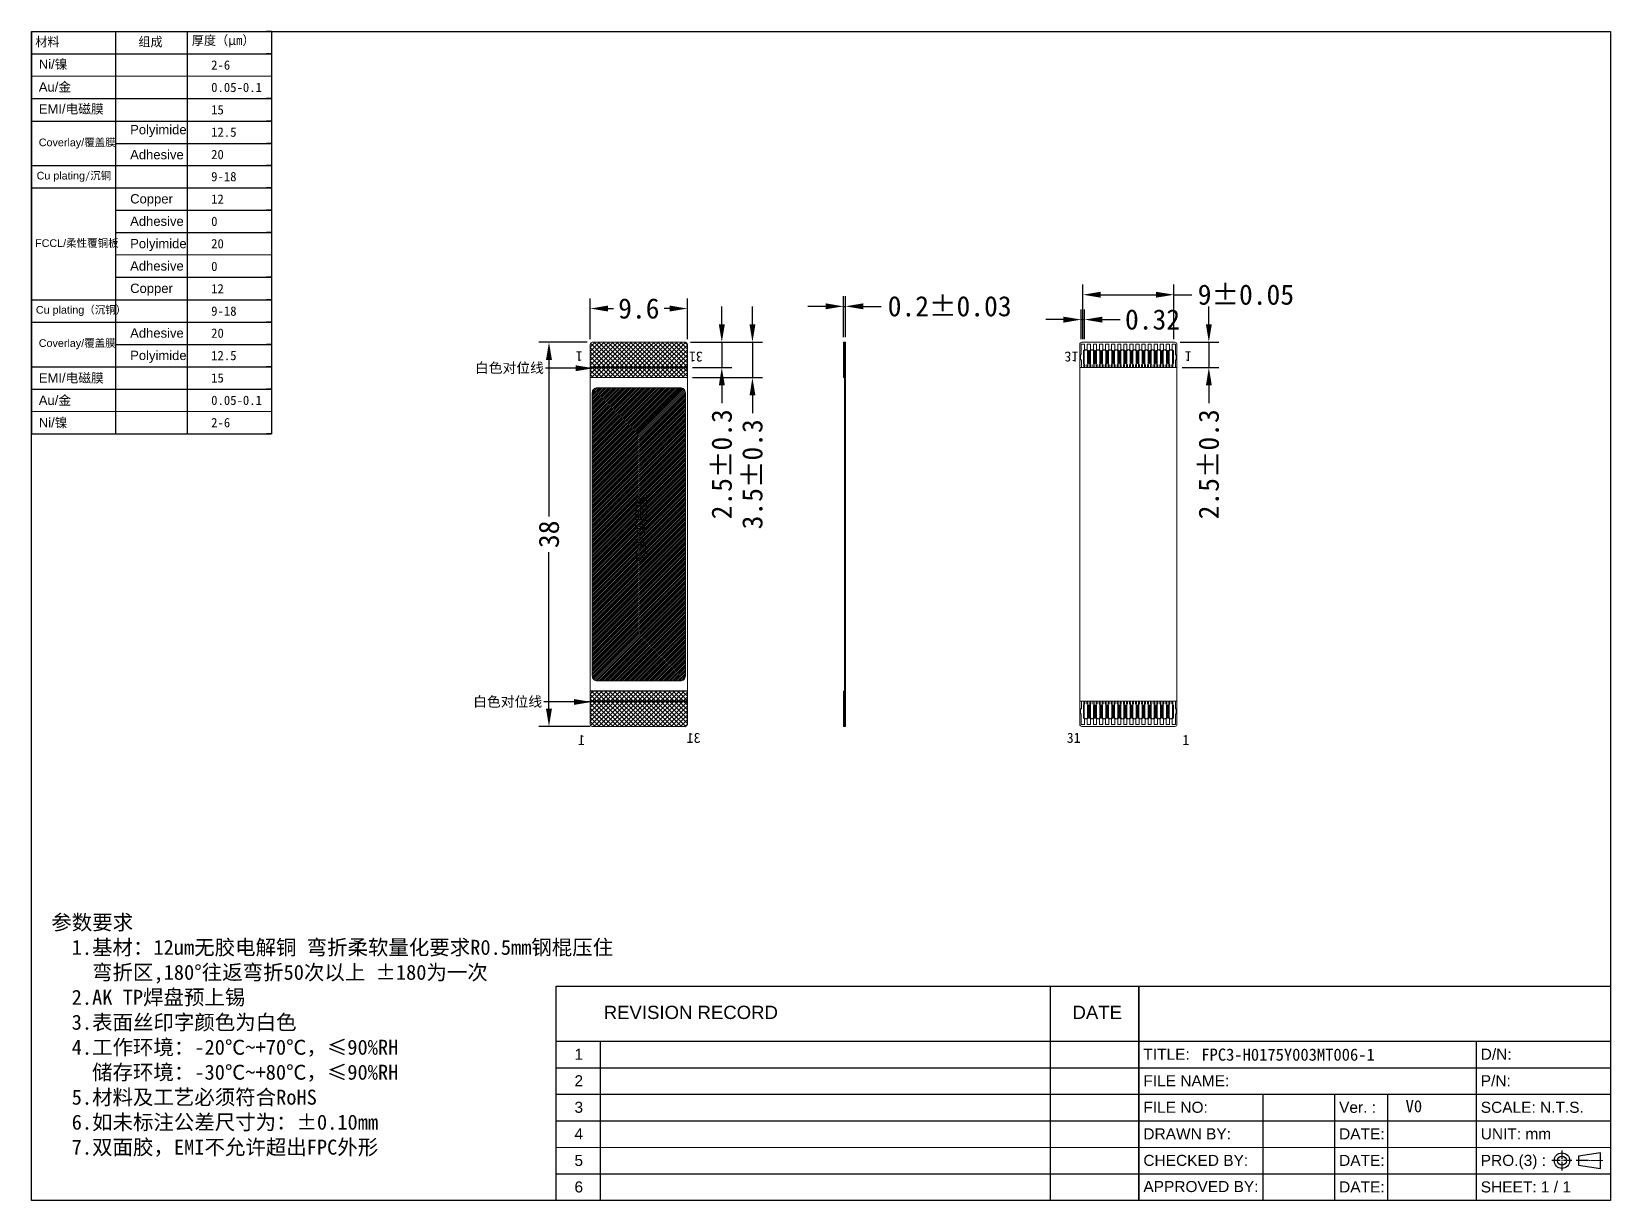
# Model space of a CAD drawing. Extents: x 428 to 584, y -20 to 96.
import ezdxf

# ---------------------------------------------------------------- set-up
doc = ezdxf.new("R2010")
doc.units = 0
doc.header["$MEASUREMENT"] = 0
doc.layers.get('0').update_dxf_attribs({"linetype": 'CONTINUOUS'})
doc.layers.get('Defpoints').update_dxf_attribs({"linetype": 'CONTINUOUS'})
doc.layers.add('dim', color=3, linetype='CONTINUOUS')
doc.layers.add('FPC', color=40, linetype='CONTINUOUS', lineweight=20)
doc.styles.add('宋体', font='')
doc.styles.get('宋体').set_extended_font_data('SimSun')
doc.dimstyles.new('Z0.8', dxfattribs={"dimscale": 0.8, "dimtxt": 2.5, "dimasz": 2.2, "dimexe": 1.25, "dimexo": 0.625, "dimtad": 0, "dimdsep": 46, "dimtxsty": '宋体', "dimcen": 2.5, "dimadec": 0, "dimazin": 0, "dimtfac": 1, "dimtmove": 0, "dimatfit": 3, "dimfxl": 1, "dimlwd": 25, "dimlwe": 25, "dimarcsym": 0})

# ---------------------------------------------------------------- blocks, each defined once
blk = doc.blocks.new('*D27')
at = {"layer": 'Defpoints', "color": 0, "linetype": 'Continuous'}
for p in [(483.28, 65.08), (479, 27.09), (483.58, 27.09)]:
    blk.add_point(p, dxfattribs=at)
at = {"layer": 'FPC', "color": 3, "linetype": 'Continuous', "lineweight": 25}
for p, q in [((482.78, 65.08), (478, 65.08)), ((479, 63.32), (479, 47.85)), ((479, 28.85), (479, 44.32)), ((483.08, 27.09), (478, 27.09))]:
    blk.add_line(p, q, dxfattribs=at)
at = {"layer": 'FPC', "color": 3, "linetype": 'Continuous'}
for points in [[(478.7, 63.32), (479.29, 63.32), (479, 65.08)], [(478.7, 28.85), (479.29, 28.85), (479, 27.09)]]:
    blk.add_solid(points, dxfattribs=at)
at = {"layer": 'FPC', "color": 3, "linetype": 'Continuous', "insert": (479, 46.09), "char_height": 2, "attachment_point": 5, "rotation": 90, "style": '宋体'}
blk.add_mtext('38', dxfattribs=at)
blk = doc.blocks.new('*D20')
at = {"layer": 'Defpoints', "color": 0, "linetype": 'Continuous'}
for p in [(492.68, 68.41), (483.08, 64.88), (492.68, 64.88)]:
    blk.add_point(p, dxfattribs=at)
at = {"layer": 'FPC', "color": 3, "linetype": 'Continuous', "lineweight": 25}
for p, q in [((483.08, 65.38), (483.08, 69.41)), ((492.68, 65.38), (492.68, 69.41)), ((484.84, 68.41), (485.37, 68.41)), ((490.92, 68.41), (490.39, 68.41))]:
    blk.add_line(p, q, dxfattribs=at)
at = {"layer": 'FPC', "color": 3, "linetype": 'Continuous'}
for points in [[(484.84, 68.71), (484.84, 68.12), (483.08, 68.41)], [(490.92, 68.71), (490.92, 68.12), (492.68, 68.41)]]:
    blk.add_solid(points, dxfattribs=at)
at = {"layer": 'FPC', "color": 3, "linetype": 'Continuous', "insert": (487.88, 68.41), "char_height": 2, "attachment_point": 5, "style": '宋体'}
blk.add_mtext('9.6', dxfattribs=at)
blk = doc.blocks.new('*D21')
at = {"layer": 'Defpoints', "color": 0, "linetype": 'Continuous'}
for p in [(492.48, 65.08), (492.68, 62.58), (496.08, 62.58)]:
    blk.add_point(p, dxfattribs=at)
at = {"layer": 'FPC', "color": 3, "linetype": 'Continuous', "lineweight": 25}
for p, q in [((496.08, 66.84), (496.08, 68.6)), ((492.98, 65.08), (497.08, 65.08)), ((496.08, 65.08), (496.08, 62.58)), ((493.18, 62.58), (497.08, 62.58)), ((496.08, 60.82), (496.08, 59.06))]:
    blk.add_line(p, q, dxfattribs=at)
at = {"layer": 'FPC', "color": 3, "linetype": 'Continuous'}
for points in [[(495.79, 66.84), (496.38, 66.84), (496.08, 65.08)], [(495.79, 60.82), (496.38, 60.82), (496.08, 62.58)]]:
    blk.add_solid(points, dxfattribs=at)
at = {"layer": 'FPC', "color": 3, "linetype": 'Continuous', "insert": (496.08, 53.01), "char_height": 2, "attachment_point": 5, "rotation": 90, "style": '宋体'}
blk.add_mtext('2.5%%P0.3', dxfattribs=at)
blk = doc.blocks.new('*D22')
at = {"layer": 'Defpoints', "color": 0, "linetype": 'Continuous'}
for p in [(492.48, 65.08), (492.68, 61.58), (499.11, 61.58)]:
    blk.add_point(p, dxfattribs=at)
at = {"layer": 'FPC', "color": 3, "linetype": 'Continuous', "lineweight": 25}
for p, q in [((499.11, 66.84), (499.11, 68.6)), ((492.98, 65.08), (500.11, 65.08)), ((499.11, 65.08), (499.11, 61.58)), ((493.18, 61.58), (500.11, 61.58)), ((499.11, 59.82), (499.11, 58.06))]:
    blk.add_line(p, q, dxfattribs=at)
at = {"layer": 'FPC', "color": 3, "linetype": 'Continuous'}
for points in [[(498.82, 66.84), (499.4, 66.84), (499.11, 65.08)], [(498.82, 59.82), (499.4, 59.82), (499.11, 61.58)]]:
    blk.add_solid(points, dxfattribs=at)
at = {"layer": 'FPC', "color": 3, "linetype": 'Continuous', "insert": (499.11, 52.02), "char_height": 2, "attachment_point": 5, "rotation": 90, "style": '宋体'}
blk.add_mtext('3.5%%P0.3', dxfattribs=at)
blk = doc.blocks.new('*D23')
at = {"layer": 'Defpoints', "color": 0, "linetype": 'Continuous'}
for p in [(508.3, 68.63), (508.1, 65.08), (508.3, 65.08)]:
    blk.add_point(p, dxfattribs=at)
at = {"layer": 'FPC', "color": 3, "linetype": 'Continuous', "lineweight": 25}
for p, q in [((508.1, 65.58), (508.1, 69.63)), ((508.3, 65.58), (508.3, 69.63)), ((506.34, 68.63), (504.58, 68.63)), ((508.1, 68.63), (508.3, 68.63)), ((510.06, 68.63), (511.82, 68.63))]:
    blk.add_line(p, q, dxfattribs=at)
at = {"layer": 'FPC', "color": 3, "linetype": 'Continuous'}
for points in [[(506.34, 68.93), (506.34, 68.34), (508.1, 68.63)], [(510.06, 68.93), (510.06, 68.34), (508.3, 68.63)]]:
    blk.add_solid(points, dxfattribs=at)
at = {"layer": 'FPC', "color": 3, "linetype": 'Continuous', "insert": (518.6, 68.63), "char_height": 2, "attachment_point": 5, "style": '宋体'}
blk.add_mtext('0.2%%P0.03', dxfattribs=at)
blk = doc.blocks.new('*D24')
at = {"layer": 'Defpoints', "color": 0, "linetype": 'Continuous'}
for p in [(531.93, 67.32), (531.61, 64.88), (531.93, 64.88)]:
    blk.add_point(p, dxfattribs=at)
at = {"layer": 'FPC', "color": 3, "linetype": 'Continuous', "lineweight": 25}
for p, q in [((529.85, 67.32), (528.09, 67.32)), ((531.61, 65.38), (531.61, 68.32)), ((531.61, 67.32), (531.93, 67.32)), ((531.93, 65.38), (531.93, 68.32)), ((533.69, 67.32), (535.45, 67.32))]:
    blk.add_line(p, q, dxfattribs=at)
at = {"layer": 'FPC', "color": 3, "linetype": 'Continuous'}
for points in [[(529.85, 67.61), (529.85, 67.02), (531.61, 67.32)], [(533.69, 67.61), (533.69, 67.02), (531.93, 67.32)]]:
    blk.add_solid(points, dxfattribs=at)
at = {"layer": 'FPC', "color": 3, "linetype": 'Continuous', "insert": (538.65, 67.32), "char_height": 2, "attachment_point": 5, "style": '宋体'}
blk.add_mtext('0.32', dxfattribs=at)
blk = doc.blocks.new('*D25')
at = {"layer": 'Defpoints', "color": 0, "linetype": 'Continuous'}
for p in [(540.77, 69.78), (531.77, 64.88), (540.77, 64.88)]:
    blk.add_point(p, dxfattribs=at)
at = {"layer": 'FPC', "color": 3, "linetype": 'Continuous', "lineweight": 25}
for p, q in [((531.77, 65.38), (531.77, 70.78)), ((540.77, 65.38), (540.77, 70.78)), ((533.53, 69.78), (539.01, 69.78)), ((540.77, 69.78), (542.53, 69.78))]:
    blk.add_line(p, q, dxfattribs=at)
at = {"layer": 'FPC', "color": 3, "linetype": 'Continuous'}
for points in [[(533.53, 70.07), (533.53, 69.49), (531.77, 69.78)], [(539.01, 70.07), (539.01, 69.49), (540.77, 69.78)]]:
    blk.add_solid(points, dxfattribs=at)
at = {"layer": 'FPC', "color": 3, "linetype": 'Continuous', "insert": (547.88, 69.78), "char_height": 2, "attachment_point": 5, "style": '宋体'}
blk.add_mtext('9%%P0.05', dxfattribs=at)
blk = doc.blocks.new('*D26')
at = {"layer": 'Defpoints', "color": 0, "linetype": 'Continuous'}
for p in [(540.87, 65.08), (541.07, 62.58), (544.22, 62.58)]:
    blk.add_point(p, dxfattribs=at)
at = {"layer": 'FPC', "color": 3, "linetype": 'Continuous', "lineweight": 25}
for p, q in [((544.22, 66.84), (544.22, 68.6)), ((541.37, 65.08), (545.22, 65.08)), ((544.22, 65.08), (544.22, 62.58)), ((541.57, 62.58), (545.22, 62.58)), ((544.22, 60.82), (544.22, 59.06))]:
    blk.add_line(p, q, dxfattribs=at)
at = {"layer": 'FPC', "color": 3, "linetype": 'Continuous'}
for points in [[(543.93, 66.84), (544.51, 66.84), (544.22, 65.08)], [(543.93, 60.82), (544.51, 60.82), (544.22, 62.58)]]:
    blk.add_solid(points, dxfattribs=at)
at = {"layer": 'FPC', "color": 3, "linetype": 'Continuous', "insert": (544.22, 53.01), "char_height": 2, "attachment_point": 5, "rotation": 90, "style": '宋体'}
blk.add_mtext('2.5%%P0.3', dxfattribs=at)

msp = doc.modelspace()

# ---------------------------------------------------------------- hatches: boundary and pattern name
at = {"ltscale": 0.01}
h = msp.add_hatch(dxfattribs=at)
h.set_pattern_fill('ANSI37', color=0, scale=0.1, angle=-180, style=0)
h.set_pattern_definition([(45, (-967.2545, -610.27727), (-0.2245064, 0.2245064), []), (135, (-967.2545, -610.27727), (-0.2245064, -0.2245064), [])])
h.paths.add_polyline_path([(492.676, 61.585), (492.676, 64.885, 0.4142136), (492.476, 65.085), (483.276, 65.085, 0.4142136), (483.076, 64.885), (483.076, 61.585)])
h = msp.add_hatch(dxfattribs=at)
h.set_pattern_fill('ANSI37', color=0, scale=0.1, angle=-180, style=0)
h.set_pattern_definition([(315, (-967.2545, 702.4484), (-0.2245064, -0.2245064), []), (225, (-967.2545, 702.4484), (-0.2245064, 0.2245064), [])])
h.paths.add_polyline_path([(492.676, 30.586), (492.676, 27.286, -0.4142136), (492.476, 27.086), (483.276, 27.086, -0.4142136), (483.076, 27.286), (483.076, 30.586)])
at = {"layer": 'FPC', "linetype": 'Continuous'}
h = msp.add_hatch(dxfattribs=at)
h.set_pattern_fill('ANSI31', color=256, style=0)
h.set_pattern_definition([(45, (-143.26472, -25.87092), (-0.088388348, 0.088388348), [])])
h.paths.add_polyline_path([(492.476, 60.085, 0.4142136), (491.976, 60.585), (483.776, 60.585, 0.4142136), (483.276, 60.085), (483.276, 32.086, 0.4142136), (483.776, 31.586), (491.976, 31.586, 0.4142136), (492.476, 32.086)])
h.paths.add_polyline_path([(487.377, 42.987), (487.377, 50.426), (489.201, 50.426), (489.201, 42.987)], flags=24)

# ---------------------------------------------------------------- linework, layer by layer
at = {"color": 0, "ltscale": 0.01}
msp.add_line((492.676, 30.586), (483.076, 30.586), dxfattribs=at)
at = {"layer": 'dim'}
for points in [[(427.861, 95.803), (583.908, 95.803), (583.908, -19.782), (427.861, -19.782), (427.861, 95.803)], [(427.861, 95.803), (427.861, 56.019)], [(427.861, 95.803), (451.564, 95.803), (451.091, 95.803)], [(436.141, 95.803), (436.141, 56.019)], [(443.253, 95.803), (443.253, 56.019)], [(451.564, 95.803), (451.564, 56.019)], [(427.861, 93.591), (451.564, 93.591), (451.091, 93.591)], [(427.861, 89.168), (451.564, 89.168), (451.091, 89.168)], [(427.861, 86.956), (451.564, 86.956), (451.091, 86.956)], [(436.141, 84.744), (451.564, 84.744), (451.091, 84.744)], [(427.861, 82.561), (451.564, 82.561), (451.091, 82.561)], [(427.861, 82.561), (451.564, 82.561), (451.091, 82.561)], [(427.861, 80.349), (451.564, 80.349), (451.091, 80.349)], [(436.141, 78.137), (451.564, 78.137), (451.091, 78.137)], [(436.141, 75.925), (451.564, 75.925), (451.091, 75.925)], [(436.141, 71.502), (451.564, 71.502), (451.091, 71.502)], [(427.861, 69.29), (451.564, 69.29), (451.091, 69.29)], [(427.861, 67.078), (451.564, 67.078), (451.091, 67.078)], [(427.861, 67.078), (451.564, 67.078), (451.091, 67.078)], [(436.141, 64.866), (451.564, 64.866), (451.091, 64.866)], [(427.861, 62.655), (451.564, 62.655), (451.091, 62.655)], [(427.861, 60.443), (451.564, 60.443), (451.091, 60.443)], [(427.861, 56.019), (451.564, 56.019), (451.091, 56.019)], [(528.545, 1.393), (528.545, -19.782)], [(537.295, -19.782), (537.295, 1.393)], [(479.693, -4.032), (537.295, -4.032), (583.908, -4.032)], [(484.068, -4.032), (484.068, -19.782)], [(570.638, -4.032), (570.638, -19.782)], [(479.693, -6.657), (537.295, -6.657), (583.908, -6.657)], [(479.693, -9.282), (537.295, -9.282), (583.908, -9.282)], [(549.545, -9.282), (549.545, -19.782)], [(556.638, -9.282), (556.638, -19.782)], [(561.888, -9.282), (561.888, -19.782)], [(479.693, -11.907), (537.295, -11.907), (583.908, -11.907)], [(579.116, -14.86), (579.116, -15.681)], [(479.693, -17.157), (537.295, -17.157), (583.908, -17.157)], [(578.952, -15.845), (578.131, -15.845)], [(579.17, -15.845), (579.061, -15.845)], [(579.116, -15.79), (579.116, -15.899)], [(579.116, -16.009), (579.116, -16.829)], [(580.1, -15.845), (579.28, -15.845)], [(581.741, -15.845), (580.538, -15.845)]]:
    msp.add_lwpolyline(points, dxfattribs=at)
at = {"layer": 'dim', "lineweight": 0}
for points in [[(427.861, 91.379), (451.564, 91.379), (451.091, 91.379)], [(436.141, 73.714), (451.564, 73.714), (451.091, 73.714)], [(427.861, 58.231), (451.564, 58.231), (451.091, 58.231)], [(479.693, -14.532), (537.295, -14.532), (583.908, -14.532)], [(581.905, -15.845), (581.795, -15.845)], [(583.163, -15.845), (581.959, -15.845)]]:
    msp.add_lwpolyline(points, dxfattribs=at)
at = {"layer": 'dim', "color": 0, "ltscale": 0.01, "const_width": 0.2}
for points in [[(483.076, 62.585), (492.676, 62.585)], [(483.076, 29.586), (492.676, 29.586)]]:
    msp.add_lwpolyline(points, dxfattribs=at)
at = {"layer": 'dim'}
for points in [[(583.908, 1.393), (583.908, -19.782), (479.693, -19.782), (479.693, 1.393), (537.295, 1.393), (537.295, -19.782), (537.295, 1.393)], [(582.944, -16.61), (582.944, -15.079), (580.756, -15.407), (580.756, -16.282)]]:
    msp.add_lwpolyline(points, close=True, dxfattribs=at)
for radius in [0.766, 0.437]:
    msp.add_circle((579.116, -15.845), radius, dxfattribs=at)
at = {"layer": 'FPC', "linetype": 'Continuous'}
for p, q in [((508.104, 61.585), (508.104, 65.085)), ((508.204, 65.085), (508.104, 65.085)), ((508.204, 65.085), (508.204, 27.086)), ((508.304, 65.085), (508.204, 65.085)), ((508.304, 65.085), (508.304, 27.086)), ((492.676, 61.585), (483.076, 61.585)), ((508.104, 61.585), (508.204, 61.585)), ((508.104, 30.586), (508.204, 30.586)), ((508.104, 30.586), (508.104, 27.086)), ((508.204, 27.086), (508.104, 27.086)), ((508.304, 27.086), (508.204, 27.086))]:
    msp.add_line(p, q, dxfattribs=at)
at = {"layer": 'FPC'}
for p, q in [((531.467, 62.585), (541.067, 62.585)), ((531.467, 29.586), (541.067, 29.586))]:
    msp.add_line(p, q, dxfattribs=at)
at = {"layer": 'FPC', "linetype": 'Continuous'}
for points in [[(492.676, 27.286, -0.4142136), (492.476, 27.086), (483.276, 27.086, -0.4142136), (483.076, 27.286), (483.076, 31.832), (483.076, 60.139), (483.076, 64.885, -0.4142136), (483.276, 65.085), (492.476, 65.085, -0.4142136), (492.676, 64.885), (492.676, 60.139), (492.676, 31.832)], [(531.467, 27.286, 0.4142136), (531.667, 27.086), (540.867, 27.086, 0.4142136), (541.067, 27.286), (541.067, 32.032), (541.067, 60.139), (541.067, 64.885, 0.4142136), (540.867, 65.085), (531.667, 65.085, 0.4142136), (531.467, 64.885), (531.467, 60.139), (531.467, 32.032)], [(483.776, 60.585), (491.976, 60.585, -0.4142136), (492.476, 60.085), (492.476, 32.086, -0.4142136), (491.976, 31.586), (483.776, 31.586, -0.4142136), (483.276, 32.086), (483.276, 60.085, -0.4142136)]]:
    msp.add_lwpolyline(points, format="xyb", close=True, dxfattribs=at)
at = {"layer": 'FPC'}
for points in [[(531.617, 62.585), (531.617, 63.335), (531.533, 63.335), (531.533, 63.835), (531.607, 63.835), (531.607, 64.885), (531.927, 64.885), (531.927, 64.335), (531.817, 64.235), (531.817, 62.985), (531.867, 62.835), (531.867, 62.585)], [(532.167, 62.585), (532.167, 62.835), (532.227, 62.985), (532.227, 64.235), (532.117, 64.335), (532.017, 64.335), (531.907, 64.235), (531.907, 62.985), (531.967, 62.835), (531.967, 62.585)], [(532.467, 62.585), (532.467, 62.835), (532.417, 62.985), (532.417, 64.235), (532.527, 64.335), (532.527, 64.885), (532.207, 64.885), (532.207, 64.335), (532.317, 64.235), (532.317, 62.985), (532.267, 62.835), (532.267, 62.585)], [(532.767, 62.585), (532.767, 62.835), (532.827, 62.985), (532.827, 64.235), (532.717, 64.335), (532.617, 64.335), (532.507, 64.235), (532.507, 62.985), (532.567, 62.835), (532.567, 62.585)], [(533.067, 62.585), (533.067, 62.835), (533.017, 62.985), (533.017, 64.235), (533.127, 64.335), (533.127, 64.885), (532.807, 64.885), (532.807, 64.335), (532.917, 64.235), (532.917, 62.985), (532.867, 62.835), (532.867, 62.585)], [(533.367, 62.585), (533.367, 62.835), (533.427, 62.985), (533.427, 64.235), (533.317, 64.335), (533.217, 64.335), (533.107, 64.235), (533.107, 62.985), (533.167, 62.835), (533.167, 62.585)], [(533.667, 62.585), (533.667, 62.835), (533.617, 62.985), (533.617, 64.235), (533.727, 64.335), (533.727, 64.885), (533.407, 64.885), (533.407, 64.335), (533.517, 64.235), (533.517, 62.985), (533.467, 62.835), (533.467, 62.585)], [(534.027, 62.985), (534.027, 64.235), (533.917, 64.335), (533.817, 64.335), (533.707, 64.235), (533.707, 62.985), (533.767, 62.835), (533.767, 62.585)], [(534.267, 62.585), (534.267, 62.835), (534.217, 62.985), (534.217, 64.235), (534.327, 64.335), (534.327, 64.885), (534.007, 64.885), (534.007, 64.335), (534.117, 64.235), (534.117, 62.985), (534.067, 62.835), (534.067, 62.585)], [(534.567, 62.585), (534.567, 62.835), (534.627, 62.985), (534.627, 64.235), (534.517, 64.335), (534.417, 64.335), (534.307, 64.235), (534.307, 62.985), (534.367, 62.835), (534.367, 62.585)], [(534.867, 62.585), (534.867, 62.835), (534.817, 62.985), (534.817, 64.235), (534.927, 64.335), (534.927, 64.885), (534.607, 64.885), (534.607, 64.335), (534.717, 64.235), (534.717, 62.985), (534.667, 62.835), (534.667, 62.585)], [(535.167, 62.585), (535.167, 62.835), (535.227, 62.985), (535.227, 64.235), (535.117, 64.335), (535.017, 64.335), (534.907, 64.235), (534.907, 62.985), (534.967, 62.835), (534.967, 62.585)], [(535.467, 62.585), (535.467, 62.835), (535.417, 62.985), (535.417, 64.235), (535.527, 64.335), (535.527, 64.885), (535.207, 64.885), (535.207, 64.335), (535.317, 64.235), (535.317, 62.985), (535.267, 62.835), (535.267, 62.585)], [(535.767, 62.585), (535.767, 62.835), (535.827, 62.985), (535.827, 64.235), (535.717, 64.335), (535.617, 64.335), (535.507, 64.235), (535.507, 62.985), (535.567, 62.835), (535.567, 62.585)], [(536.067, 62.585), (536.067, 62.835), (536.017, 62.985), (536.017, 64.235), (536.127, 64.335), (536.127, 64.885), (535.807, 64.885), (535.807, 64.335), (535.917, 64.235), (535.917, 62.985), (535.867, 62.835), (535.867, 62.585)], [(536.367, 62.585), (536.367, 62.835), (536.427, 62.985), (536.427, 64.235), (536.317, 64.335), (536.217, 64.335), (536.107, 64.235), (536.107, 62.985), (536.167, 62.835), (536.167, 62.585)], [(536.667, 62.585), (536.667, 62.835), (536.617, 62.985), (536.617, 64.235), (536.727, 64.335), (536.727, 64.885), (536.407, 64.885), (536.407, 64.335), (536.517, 64.235), (536.517, 62.985), (536.467, 62.835), (536.467, 62.585)], [(536.967, 62.585), (536.967, 62.835), (537.027, 62.985), (537.027, 64.235), (536.917, 64.335), (536.817, 64.335), (536.707, 64.235), (536.707, 62.985), (536.767, 62.835), (536.767, 62.585)], [(537.267, 62.585), (537.267, 62.835), (537.217, 62.985), (537.217, 64.235), (537.327, 64.335), (537.327, 64.885), (537.007, 64.885), (537.007, 64.335), (537.117, 64.235), (537.117, 62.985), (537.067, 62.835), (537.067, 62.585)], [(537.567, 62.585), (537.567, 62.835), (537.627, 62.985), (537.627, 64.235), (537.517, 64.335), (537.417, 64.335), (537.307, 64.235), (537.307, 62.985), (537.367, 62.835), (537.367, 62.585)], [(537.867, 62.585), (537.867, 62.835), (537.817, 62.985), (537.817, 64.235), (537.927, 64.335), (537.927, 64.885), (537.607, 64.885), (537.607, 64.335), (537.717, 64.235), (537.717, 62.985), (537.667, 62.835), (537.667, 62.585)], [(538.167, 62.585), (538.167, 62.835), (538.227, 62.985), (538.227, 64.235), (538.117, 64.335), (538.017, 64.335), (537.907, 64.235), (537.907, 62.985), (537.967, 62.835), (537.967, 62.585)], [(538.467, 62.585), (538.467, 62.835), (538.417, 62.985), (538.417, 64.235), (538.527, 64.335), (538.527, 64.885), (538.207, 64.885), (538.207, 64.335), (538.317, 64.235), (538.317, 62.985), (538.267, 62.835), (538.267, 62.585)], [(538.767, 62.585), (538.767, 62.835), (538.827, 62.985), (538.827, 64.235), (538.717, 64.335), (538.617, 64.335), (538.507, 64.235), (538.507, 62.985), (538.567, 62.835), (538.567, 62.585)], [(539.067, 62.585), (539.067, 62.835), (539.017, 62.985), (539.017, 64.235), (539.127, 64.335), (539.127, 64.885), (538.807, 64.885), (538.807, 64.335), (538.917, 64.235), (538.917, 62.985), (538.867, 62.835), (538.867, 62.585)], [(539.367, 62.585), (539.367, 62.835), (539.427, 62.985), (539.427, 64.235), (539.317, 64.335), (539.217, 64.335), (539.107, 64.235), (539.107, 62.985), (539.167, 62.835), (539.167, 62.585)], [(539.667, 62.585), (539.667, 62.835), (539.617, 62.985), (539.617, 64.235), (539.727, 64.335), (539.727, 64.885), (539.407, 64.885), (539.407, 64.335), (539.517, 64.235), (539.517, 62.985), (539.467, 62.835), (539.467, 62.585)], [(539.967, 62.585), (539.967, 62.835), (540.027, 62.985), (540.027, 64.235), (539.917, 64.335), (539.817, 64.335), (539.707, 64.235), (539.707, 62.985), (539.767, 62.835), (539.767, 62.585)], [(540.267, 62.585), (540.267, 62.835), (540.217, 62.985), (540.217, 64.235), (540.327, 64.335), (540.327, 64.885), (540.007, 64.885), (540.007, 64.335), (540.117, 64.235), (540.117, 62.985), (540.067, 62.835), (540.067, 62.585)], [(540.567, 62.585), (540.567, 62.835), (540.627, 62.985), (540.627, 64.235), (540.517, 64.335), (540.417, 64.335), (540.307, 64.235), (540.307, 62.985), (540.367, 62.835), (540.367, 62.585)], [(540.917, 62.585), (540.917, 63.335), (541.001, 63.335), (541.001, 63.835), (540.927, 63.835), (540.927, 64.885), (540.607, 64.885), (540.607, 64.335), (540.717, 64.235), (540.717, 62.985), (540.667, 62.835), (540.667, 62.585)], [(534.027, 62.985), (533.967, 62.835), (533.967, 62.585)], [(531.617, 29.586), (531.617, 28.836), (531.533, 28.836), (531.533, 28.336), (531.607, 28.336), (531.607, 27.286), (531.927, 27.286), (531.927, 27.836), (531.817, 27.936), (531.817, 29.186), (531.867, 29.336), (531.867, 29.586)], [(532.167, 29.586), (532.167, 29.336), (532.227, 29.186), (532.227, 27.936), (532.117, 27.836), (532.017, 27.836), (531.907, 27.936), (531.907, 29.186), (531.967, 29.336), (531.967, 29.586)], [(532.467, 29.586), (532.467, 29.336), (532.417, 29.186), (532.417, 27.936), (532.527, 27.836), (532.527, 27.286), (532.207, 27.286), (532.207, 27.836), (532.317, 27.936), (532.317, 29.186), (532.267, 29.336), (532.267, 29.586)], [(532.767, 29.586), (532.767, 29.336), (532.827, 29.186), (532.827, 27.936), (532.717, 27.836), (532.617, 27.836), (532.507, 27.936), (532.507, 29.186), (532.567, 29.336), (532.567, 29.586)], [(533.067, 29.586), (533.067, 29.336), (533.017, 29.186), (533.017, 27.936), (533.127, 27.836), (533.127, 27.286), (532.807, 27.286), (532.807, 27.836), (532.917, 27.936), (532.917, 29.186), (532.867, 29.336), (532.867, 29.586)], [(533.367, 29.586), (533.367, 29.336), (533.427, 29.186), (533.427, 27.936), (533.317, 27.836), (533.217, 27.836), (533.107, 27.936), (533.107, 29.186), (533.167, 29.336), (533.167, 29.586)], [(533.667, 29.586), (533.667, 29.336), (533.617, 29.186), (533.617, 27.936), (533.727, 27.836), (533.727, 27.286), (533.407, 27.286), (533.407, 27.836), (533.517, 27.936), (533.517, 29.186), (533.467, 29.336), (533.467, 29.586)], [(534.027, 29.186), (534.027, 27.936), (533.917, 27.836), (533.817, 27.836), (533.707, 27.936), (533.707, 29.186), (533.767, 29.336), (533.767, 29.586)], [(534.027, 29.186), (533.967, 29.336), (533.967, 29.586)], [(534.267, 29.586), (534.267, 29.336), (534.217, 29.186), (534.217, 27.936), (534.327, 27.836), (534.327, 27.286), (534.007, 27.286), (534.007, 27.836), (534.117, 27.936), (534.117, 29.186), (534.067, 29.336), (534.067, 29.586)], [(534.567, 29.586), (534.567, 29.336), (534.627, 29.186), (534.627, 27.936), (534.517, 27.836), (534.417, 27.836), (534.307, 27.936), (534.307, 29.186), (534.367, 29.336), (534.367, 29.586)], [(534.867, 29.586), (534.867, 29.336), (534.817, 29.186), (534.817, 27.936), (534.927, 27.836), (534.927, 27.286), (534.607, 27.286), (534.607, 27.836), (534.717, 27.936), (534.717, 29.186), (534.667, 29.336), (534.667, 29.586)], [(535.167, 29.586), (535.167, 29.336), (535.227, 29.186), (535.227, 27.936), (535.117, 27.836), (535.017, 27.836), (534.907, 27.936), (534.907, 29.186), (534.967, 29.336), (534.967, 29.586)], [(535.467, 29.586), (535.467, 29.336), (535.417, 29.186), (535.417, 27.936), (535.527, 27.836), (535.527, 27.286), (535.207, 27.286), (535.207, 27.836), (535.317, 27.936), (535.317, 29.186), (535.267, 29.336), (535.267, 29.586)], [(535.767, 29.586), (535.767, 29.336), (535.827, 29.186), (535.827, 27.936), (535.717, 27.836), (535.617, 27.836), (535.507, 27.936), (535.507, 29.186), (535.567, 29.336), (535.567, 29.586)], [(536.067, 29.586), (536.067, 29.336), (536.017, 29.186), (536.017, 27.936), (536.127, 27.836), (536.127, 27.286), (535.807, 27.286), (535.807, 27.836), (535.917, 27.936), (535.917, 29.186), (535.867, 29.336), (535.867, 29.586)], [(536.367, 29.586), (536.367, 29.336), (536.427, 29.186), (536.427, 27.936), (536.317, 27.836), (536.217, 27.836), (536.107, 27.936), (536.107, 29.186), (536.167, 29.336), (536.167, 29.586)], [(536.667, 29.586), (536.667, 29.336), (536.617, 29.186), (536.617, 27.936), (536.727, 27.836), (536.727, 27.286), (536.407, 27.286), (536.407, 27.836), (536.517, 27.936), (536.517, 29.186), (536.467, 29.336), (536.467, 29.586)], [(536.967, 29.586), (536.967, 29.336), (537.027, 29.186), (537.027, 27.936), (536.917, 27.836), (536.817, 27.836), (536.707, 27.936), (536.707, 29.186), (536.767, 29.336), (536.767, 29.586)], [(537.267, 29.586), (537.267, 29.336), (537.217, 29.186), (537.217, 27.936), (537.327, 27.836), (537.327, 27.286), (537.007, 27.286), (537.007, 27.836), (537.117, 27.936), (537.117, 29.186), (537.067, 29.336), (537.067, 29.586)], [(537.567, 29.586), (537.567, 29.336), (537.627, 29.186), (537.627, 27.936), (537.517, 27.836), (537.417, 27.836), (537.307, 27.936), (537.307, 29.186), (537.367, 29.336), (537.367, 29.586)], [(537.867, 29.586), (537.867, 29.336), (537.817, 29.186), (537.817, 27.936), (537.927, 27.836), (537.927, 27.286), (537.607, 27.286), (537.607, 27.836), (537.717, 27.936), (537.717, 29.186), (537.667, 29.336), (537.667, 29.586)], [(538.167, 29.586), (538.167, 29.336), (538.227, 29.186), (538.227, 27.936), (538.117, 27.836), (538.017, 27.836), (537.907, 27.936), (537.907, 29.186), (537.967, 29.336), (537.967, 29.586)], [(538.467, 29.586), (538.467, 29.336), (538.417, 29.186), (538.417, 27.936), (538.527, 27.836), (538.527, 27.286), (538.207, 27.286), (538.207, 27.836), (538.317, 27.936), (538.317, 29.186), (538.267, 29.336), (538.267, 29.586)], [(538.767, 29.586), (538.767, 29.336), (538.827, 29.186), (538.827, 27.936), (538.717, 27.836), (538.617, 27.836), (538.507, 27.936), (538.507, 29.186), (538.567, 29.336), (538.567, 29.586)], [(539.067, 29.586), (539.067, 29.336), (539.017, 29.186), (539.017, 27.936), (539.127, 27.836), (539.127, 27.286), (538.807, 27.286), (538.807, 27.836), (538.917, 27.936), (538.917, 29.186), (538.867, 29.336), (538.867, 29.586)], [(539.367, 29.586), (539.367, 29.336), (539.427, 29.186), (539.427, 27.936), (539.317, 27.836), (539.217, 27.836), (539.107, 27.936), (539.107, 29.186), (539.167, 29.336), (539.167, 29.586)], [(539.667, 29.586), (539.667, 29.336), (539.617, 29.186), (539.617, 27.936), (539.727, 27.836), (539.727, 27.286), (539.407, 27.286), (539.407, 27.836), (539.517, 27.936), (539.517, 29.186), (539.467, 29.336), (539.467, 29.586)], [(539.967, 29.586), (539.967, 29.336), (540.027, 29.186), (540.027, 27.936), (539.917, 27.836), (539.817, 27.836), (539.707, 27.936), (539.707, 29.186), (539.767, 29.336), (539.767, 29.586)], [(540.267, 29.586), (540.267, 29.336), (540.217, 29.186), (540.217, 27.936), (540.327, 27.836), (540.327, 27.286), (540.007, 27.286), (540.007, 27.836), (540.117, 27.936), (540.117, 29.186), (540.067, 29.336), (540.067, 29.586)], [(540.567, 29.586), (540.567, 29.336), (540.627, 29.186), (540.627, 27.936), (540.517, 27.836), (540.417, 27.836), (540.307, 27.936), (540.307, 29.186), (540.367, 29.336), (540.367, 29.586)], [(540.917, 29.586), (540.917, 28.836), (541.001, 28.836), (541.001, 28.336), (540.927, 28.336), (540.927, 27.286), (540.607, 27.286), (540.607, 27.836), (540.717, 27.936), (540.717, 29.186), (540.667, 29.336), (540.667, 29.586)], [(533.417, 27.286), (533.727, 27.286)], [(534.017, 27.286), (534.317, 27.286)], [(534.617, 27.286), (534.917, 27.286)], [(535.217, 27.286), (535.517, 27.286)], [(535.817, 27.286), (536.117, 27.286)], [(536.417, 27.286), (536.717, 27.286)], [(537.017, 27.286), (537.327, 27.286)], [(537.617, 27.286), (537.917, 27.286)], [(538.217, 27.286), (538.517, 27.286)], [(538.817, 27.286), (539.117, 27.286)], [(539.407, 27.286), (539.717, 27.286)], [(540.017, 27.286), (540.327, 27.286)]]:
    msp.add_lwpolyline(points, dxfattribs=at)

# ---------------------------------------------------------------- texts
at = {"color": 0, "insert": (487.627, 43.237), "char_height": 1, "width": 7.66699, "attachment_point": 1, "rotation": 90}
msp.add_mtext('{\\fSimSun|b0|i0|c134|p2;\\C1;弯折单层区}', dxfattribs=at)
at = {"layer": 'dim'}
for s, insert, char_height, width, attachment_point in [('{\\C256;材料}', (428.229, 94.229), 0.9216, 5.55057, 7), ('{\\C256;组成}', (438.423, 94.229), 0.9216, 5.55057, 7), ('{\\C256;厚度（μm）}', (443.696, 94.229), 0.92158, 7.63474, 7), ('{\\fArial|b0|i0|c0|p34;\\C256;Ni/\\fSimSun|b0|i0|c134|p34;镍}', (428.574, 92.018), 0.92158, 6.71431, 7), ('{\\C256;2-6}', (445.61, 92.018), 0.92158, 7.63474, 7), ('{\\fArial|b0|i0|c0|p34;\\C256;Au/\\fSimSun|b0|i0|c134|p34;金}', (428.574, 89.806), 0.92158, 9.01033, 7), ('0.05-0.1', (445.61, 89.806), 0.9216, 7.63474, 7), ('{\\fArial|b0|i0|c0|p34;\\C256;EMI/\\fSimSun|b0|i0|c134|p34;电磁膜}', (428.574, 87.594), 0.92158, 7.92437, 7), ('15', (445.61, 87.594), 0.9216, 7.63474, 7), ('{\\fArial|b0|i0|c0|p34;\\C256;Polyimide}', (437.604, 85.369), 0.92158, 11.20974, 7), ('{\\C256;12.5}', (445.61, 85.382), 0.92158, 7.63474, 7), ('{\\fArial|b0|i0|c0|p34;\\C256;Coverlay/\\fSimSun|b0|i0|c134|p34;覆盖膜}', (428.574, 84.234), 0.76013, 9.3206, 7), ('{\\fArial|b0|i0|c0|p34;\\C256;Adhesive}', (437.604, 83.158), 0.92158, 11.20974, 7), ('{\\C256;20}', (445.61, 83.17), 0.9216, 7.63474, 7), ('{\\fArial|b0|i0|c0|p34;\\C256;Cu plating\\fSimSun|b0|i0|c134|p34;/沉铜}', (428.359, 81.935), 0.76013, 14.15259, 1), ('{\\C256;9-18}', (445.61, 80.987), 0.92158, 7.63474, 7), ('{\\fArial|b0|i0|c0|p34;\\C256;Copper}', (437.604, 79.724), 0.92158, 11.20974, 1), ('{\\C256;12}', (445.61, 78.775), 0.9216, 7.63474, 7), ('{\\fArial|b0|i0|c0|p34;\\C256;Adhesive}', (437.604, 77.512), 0.92158, 11.20974, 1), ('{\\C256;0}', (445.61, 76.564), 0.9216, 7.63474, 7), ('{\\fArial|b0|i0|c0|p34;\\C256;FCCL/\\fSimSun|b0|i0|c134|p34;柔性覆铜板}', (428.208, 75.262), 0.76013, 10.92155, 1), ('{\\fArial|b0|i0|c0|p34;\\C256;Polyimide}', (437.604, 75.3), 0.92158, 11.20974, 1), ('{\\C256;20}', (445.61, 74.352), 0.9216, 7.63474, 7), ('{\\fArial|b0|i0|c0|p34;\\C256;Adhesive}', (437.604, 73.088), 0.92158, 11.20974, 1), ('{\\C256;0}', (445.61, 73.047), 0.9216, 7.63474, 1), ('{\\fArial|b0|i0|c0|p34;\\C256;Copper}', (437.604, 70.876), 0.92158, 11.20974, 1), ('{\\C256;12}', (445.61, 70.835), 0.9216, 7.63474, 1), ('{\\fArial|b0|i0|c0|p34;\\C256;Cu plating\\fSimSun|b0|i0|c134|p34;（沉铜）}', (428.287, 68.665), 0.76013, 11.20974, 1), ('{\\C256;9-18}', (445.61, 68.623), 0.92158, 7.63474, 1), ('{\\fArial|b0|i0|c0|p34;\\C256;Adhesive}', (437.604, 66.453), 0.92158, 11.20974, 1), ('{\\C256;20}', (445.61, 66.44), 0.9216, 7.63474, 1), ('{\\fArial|b0|i0|c0|p34;\\C256;Coverlay/\\fSimSun|b0|i0|c134|p34;覆盖膜}', (428.574, 65.377), 0.76013, 9.3206, 1), ('{\\fArial|b0|i0|c0|p34;\\C256;Polyimide}', (437.604, 64.241), 0.92158, 11.20974, 1), ('{\\C256;12.5}', (445.61, 64.228), 0.92158, 7.63474, 1), ('{\\fArial|b0|i0|c0|p34;\\C256;EMI/\\fSimSun|b0|i0|c134|p34;电磁膜}', (428.574, 62.016), 0.92158, 7.92437, 1), ('15', (445.61, 62.016), 0.9216, 7.63474, 1), ('{\\fArial|b0|i0|c0|p34;\\C256;Au/\\fSimSun|b0|i0|c134|p34;金}', (428.574, 59.805), 0.92158, 9.01033, 1), ('0.05-0.1', (445.61, 59.805), 0.9216, 7.63474, 1), ('{\\fArial|b0|i0|c0|p34;\\C256;Ni/\\fSimSun|b0|i0|c134|p34;镍}', (428.574, 57.593), 0.92158, 6.71431, 1), ('{\\C256;2-6}', (445.61, 57.593), 0.92158, 7.63474, 1), ('{\\fArial|b0|i0|c0|p34;\\C256;REVISION RECORD}', (484.411, -0.529), 1.31249, 17.34179, 1), ('{\\fArial|b0|i0|c0|p34;\\C256;DATE}', (530.743, -0.529), 1.31249, 5.00195, 1), ('{\\fArial|b0|i0|c0|p34;\\C256;1}', (481.519, -4.775), 1.09374, 0.85963, 1), ('{\\fArial|b0|i0|c0|p34;\\C256;2}', (481.519, -7.4), 1.09374, 1.00796, 1), ('{\\fArial|b0|i0|c0|p34;\\C256;3}', (481.519, -10.025), 1.09374, 0.94789, 1), ('{\\fArial|b0|i0|c0|p34;\\C256;4}', (481.519, -12.65), 1.09374, 1.09213, 1), ('{\\fArial|b0|i0|c0|p34;\\C256;5}', (481.519, -15.275), 1.09374, 1.01323, 1), ('{\\fArial|b0|i0|c0|p34;\\C256;6}', (481.519, -17.899), 1.09374, 1.06009, 1)]:
    msp.add_mtext(s, dxfattribs=dict(at, insert=insert, char_height=char_height, width=width, attachment_point=attachment_point))
at = {"layer": 'dim', "ltscale": 0.01, "char_height": 1, "width": 0.85229, "attachment_point": 1, "rotation": 180}
for s, insert in [('1', (482.325, 63.194)), ('31', (494.195, 63.145))]:
    msp.add_mtext(s, dxfattribs=dict(at, insert=insert))
at = {"layer": 'dim', "ltscale": 0.01, "extrusion": (0, 0, -1), "char_height": 1, "width": 0.85229, "attachment_point": 1}
for s, insert, text_direction in [('31', (529.948, 63.145), (1, 0, 0)), ('1', (541.818, 63.194), (1, 0, 0)), ('1', (482.546, 26.257), (-1, 0, 0)), ('31', (493.97, 26.465), (-1, 0, 0))]:
    msp.add_mtext(s, dxfattribs=dict(at, insert=insert, text_direction=text_direction))
at = {"layer": 'dim', "char_height": 1, "attachment_point": 1}
for insert in [(471.679, 63.049), (471.504, 30.045)]:
    msp.add_mtext('{\\fSimSun|b0|i0|c134|p2;白色对位线}', dxfattribs=dict(at, insert=insert))
at = {"layer": 'dim', "ltscale": 0.01, "char_height": 1, "width": 0.85229, "attachment_point": 1}
for s, insert in [('31', (530.173, 26.465)), ('1', (541.597, 26.257))]:
    msp.add_mtext(s, dxfattribs=dict(at, insert=insert))
at = {"layer": 'dim', "insert": (429.81, 8.458), "char_height": 1.48153, "width": 59.30052, "attachment_point": 1, "style": '宋体'}
msp.add_mtext('参数要求\\P  1.基材：{\\C1;12um\\fSimSun|b0|i0|c134|p34;无胶电解铜 弯折柔软量化要求R0.5mm钢棍压住\\P    弯折区,180%%D往返弯折50次以上 ±180为一次\\fSimSun|b0|i0|c134|p2;\\P}  2.AK TP焊盘预上锡\\P  3.表面丝印字颜色为白色\\P  4.工作环境：-20℃~+70℃，≤90%RH\\P    储存环境：-30℃~+80℃，≤90%RH\\P  5.材料及工艺必须符合RoHS\\P  6.如未标注公差尺寸为：%%P0.10mm\\P  7.双面胶，EMI不允许超出FPC外形', dxfattribs=at)
at = {"layer": 'dim', "lineweight": 0, "char_height": 1.09374, "attachment_point": 1}
for s, insert, width in [('{\\fArial|b0|i0|c0|p34;\\C256;TITLE:\\C1;}', (537.748, -4.775), 34.54646), ('{\\fArial|b0|i0|c0|p34;\\C256;D/N: }', (571.092, -4.775), 8.86685), ('{\\fArial|b0|i0|c0|p34;\\C256;FILE NAME:}', (537.748, -7.4), 34.54646), ('{\\fArial|b0|i0|c0|p34;\\C256;P/N: }', (571.092, -7.4), 8.86685), ('{\\fArial|b0|i0|c0|p34;\\C256;FILE NO:\\C1;}', (537.748, -10.025), 6.37903), ('{\\fArial|b0|i0|c0|p34;\\C256;Ver. :}', (557.092, -10.025), 8.86685), ('{\\fArial|b0|i0|c0|p34;\\C256;SCALE: N.T.S.}', (571.092, -10.025), 13.90367), ('{\\fArial|b0|i0|c0|p34;\\C256;DRAWN BY:\\C1;}', (537.748, -12.65), 8.86685), ('{\\fArial|b0|i0|c0|p34;\\C256;DATE:}', (557.092, -12.65), 8.86685), ('{\\fArial|b0|i0|c0|p34;\\C256;UNIT: mm\\C1;}', (571.092, -12.65), 8.86685), ('{\\fArial|b0|i0|c0|p34;\\C256;CHECKED BY:}', (537.748, -15.275), 13.86265), ('{\\fArial|b0|i0|c0|p34;\\C256;DATE:}', (557.092, -15.275), 8.86685), ('{\\fArial|b0|i0|c0|p34;\\C256;PRO.(3) :}', (571.092, -15.275), 8.86685), ('{\\fArial|b0|i0|c0|p34;\\C256;APPROVED BY:}', (537.748, -17.861), 12.55739), ('{\\fArial|b0|i0|c0|p34;\\C256;DATE:}', (557.092, -17.899), 8.86685), ('{\\fArial|b0|i0|c0|p34;\\C256;SHEET: 1 / 1}', (571.092, -17.899), 8.86685)]:
    msp.add_mtext(s, dxfattribs=dict(at, insert=insert, width=width))
at = {"layer": 'dim', "color": 1, "width": 2.16767, "attachment_point": 1, "style": '宋体'}
for s, insert, char_height in [('{\\C2;FPC3-H0175Y003MT006-1}', (543.472, -4.763), 1.19999), ('{\\C2;V0}', (563.666, -9.866), 1.2)]:
    msp.add_mtext(s, dxfattribs=dict(at, insert=insert, char_height=char_height))

# ---------------------------------------------------------------- dimensions: what is measured, and where the dimension line sits
at = {"layer": 'FPC', "color": 3, "linetype": 'Continuous'}
for base, p1, p2, text, picture, middle in [((540.767, 69.781), (531.767, 64.885), (540.767, 64.885), '<>%%P0.05', '*D25', (547.882, 69.781)), ((508.304, 68.634), (508.104, 65.085), (508.304, 65.085), '<>%%P0.03', '*D23', (518.604, 68.634))]:
    dim = msp.add_linear_dim(base=base, p1=p1, p2=p2, text=text, dimstyle='Z0.8', override={"dimclrt": 3}, dxfattribs=at)
    dim.commit()
    dim.dimension.update_dxf_attribs({"geometry": picture, "text_midpoint": middle})
for base, p1, p2, picture, middle in [((492.676, 68.414), (483.076, 64.885), (492.676, 64.885), '*D20', (487.876, 68.414)), ((531.927, 67.315), (531.607, 64.885), (531.927, 64.885), '*D24', (538.651, 67.315))]:
    dim = msp.add_linear_dim(base=base, p1=p1, p2=p2, dimstyle='Z0.8', override={"dimclrt": 3}, dxfattribs=at)
    dim.commit()
    dim.dimension.update_dxf_attribs({"geometry": picture, "text_midpoint": middle})
for base, p1, p2, picture, middle in [((496.083, 62.585), (492.476, 65.085), (492.676, 62.585), '*D21', (496.083, 53.006)), ((499.109, 61.585), (492.476, 65.085), (492.676, 61.585), '*D22', (499.109, 52.017)), ((544.218, 62.585), (540.867, 65.085), (541.067, 62.585), '*D26', (544.218, 53.006))]:
    dim = msp.add_linear_dim(base=base, p1=p1, p2=p2, angle=90, text='<>%%P0.3', dimstyle='Z0.8', override={"dimclrt": 3}, dxfattribs=at)
    dim.commit()
    dim.dimension.update_dxf_attribs({"geometry": picture, "text_midpoint": middle})
dim = msp.add_linear_dim(base=(478.997, 27.086), p1=(483.276, 65.085), p2=(483.576, 27.086), angle=270, dimstyle='Z0.8', override={"dimclrt": 3}, dxfattribs=at)
dim.commit()
dim.dimension.update_dxf_attribs({"geometry": '*D27', "text_midpoint": (478.997, 46.086)})

# ---------------------------------------------------------------- leaders
at = {"layer": 'FPC', "linetype": 'Continuous'}
for points in [[(483.398, 62.513), (478.665, 62.513)], [(483.222, 29.509), (478.49, 29.509)]]:
    msp.add_leader(points, dimstyle='Z0.8', override={"dimgap": 0.625, "dimtad": 0}, dxfattribs=at)

doc.saveas('drawing.dxf')
